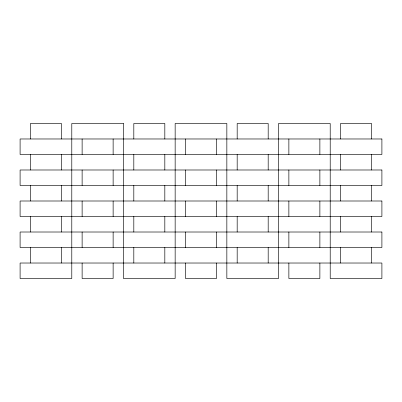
<?xml version="1.0" encoding="UTF-8"?>
<svg xmlns="http://www.w3.org/2000/svg" width="402" height="402" viewBox="0 0 402 402"><rect width="100%" height="100%" fill="white"/><g stroke="black" fill="none" stroke-linecap="round" stroke-linejoin="round"><path stroke-width="0.6" d="M371.564 138.976L371.564 123.469L340.549 123.469L340.549 138.976M371.564 154.484L371.564 169.991M371.564 185.493L371.564 201M371.564 216.507L371.564 232.009M371.564 247.516L371.564 263.024M340.549 154.484L340.549 169.991M340.549 185.493L340.549 201M340.549 216.507L340.549 232.009M340.549 247.516L340.549 263.024M319.876 138.976L319.876 154.484M319.876 169.991L319.876 185.493M319.876 201L319.876 216.507M319.876 232.009L319.876 247.516M319.876 263.024L319.876 278.531L288.867 278.531L288.867 263.024M288.867 138.976L288.867 154.484M288.867 169.991L288.867 185.493M288.867 201L288.867 216.507M288.867 232.009L288.867 247.516M268.189 138.976L268.189 123.469L237.18 123.469L237.18 138.976M268.189 154.484L268.189 169.991M268.189 185.493L268.189 201M268.189 216.507L268.189 232.009M268.189 247.516L268.189 263.024M237.18 154.484L237.18 169.991M237.18 185.493L237.18 201M237.18 216.507L237.18 232.009M237.18 247.516L237.18 263.024M216.507 138.976L216.507 154.484M216.507 169.991L216.507 185.493M216.507 201L216.507 216.507M216.507 232.009L216.507 247.516M216.507 263.024L216.507 278.531L185.493 278.531L185.493 263.024M185.493 138.976L185.493 154.484M185.493 169.991L185.493 185.493M185.493 201L185.493 216.507M185.493 232.009L185.493 247.516M164.82 138.976L164.82 123.469L133.811 123.469L133.811 138.976M164.82 154.484L164.82 169.991M164.82 185.493L164.82 201M164.82 216.507L164.82 232.009M164.82 247.516L164.82 263.024M133.811 154.484L133.811 169.991M133.811 185.493L133.811 201M133.811 216.507L133.811 232.009M133.811 247.516L133.811 263.024M113.133 138.976L113.133 154.484M113.133 169.991L113.133 185.493M113.133 201L113.133 216.507M113.133 232.009L113.133 247.516M113.133 263.024L113.133 278.531L82.124 278.531L82.124 263.024M82.124 138.976L82.124 154.484M82.124 169.991L82.124 185.493M82.124 201L82.124 216.507M82.124 232.009L82.124 247.516M61.451 138.976L61.451 123.469L30.436 123.469L30.436 138.976M61.451 154.484L61.451 169.991M61.451 185.493L61.451 201M61.451 216.507L61.451 232.009M61.451 247.516L61.451 263.024M30.436 154.484L30.436 169.991M30.436 185.493L30.436 201M30.436 216.507L30.436 232.009M30.436 247.516L30.436 263.024M123.469 123.469L71.787 123.469L71.787 278.531L20.1 278.531L20.1 263.024L381.9 263.024L381.9 278.531L330.213 278.531L330.213 123.469L278.531 123.469L278.531 278.531L226.844 278.531L226.844 123.469L175.156 123.469L175.156 278.531L123.469 278.531L123.469 123.469M381.9 138.976L20.1 138.976L20.1 154.484L381.9 154.484L381.9 138.976M381.9 169.991L20.1 169.991L20.1 185.493L381.9 185.493L381.9 169.991M381.9 201L20.1 201L20.1 216.507L381.9 216.507L381.9 201M381.9 232.009L20.1 232.009L20.1 247.516L381.9 247.516L381.9 232.009"/></g></svg>
